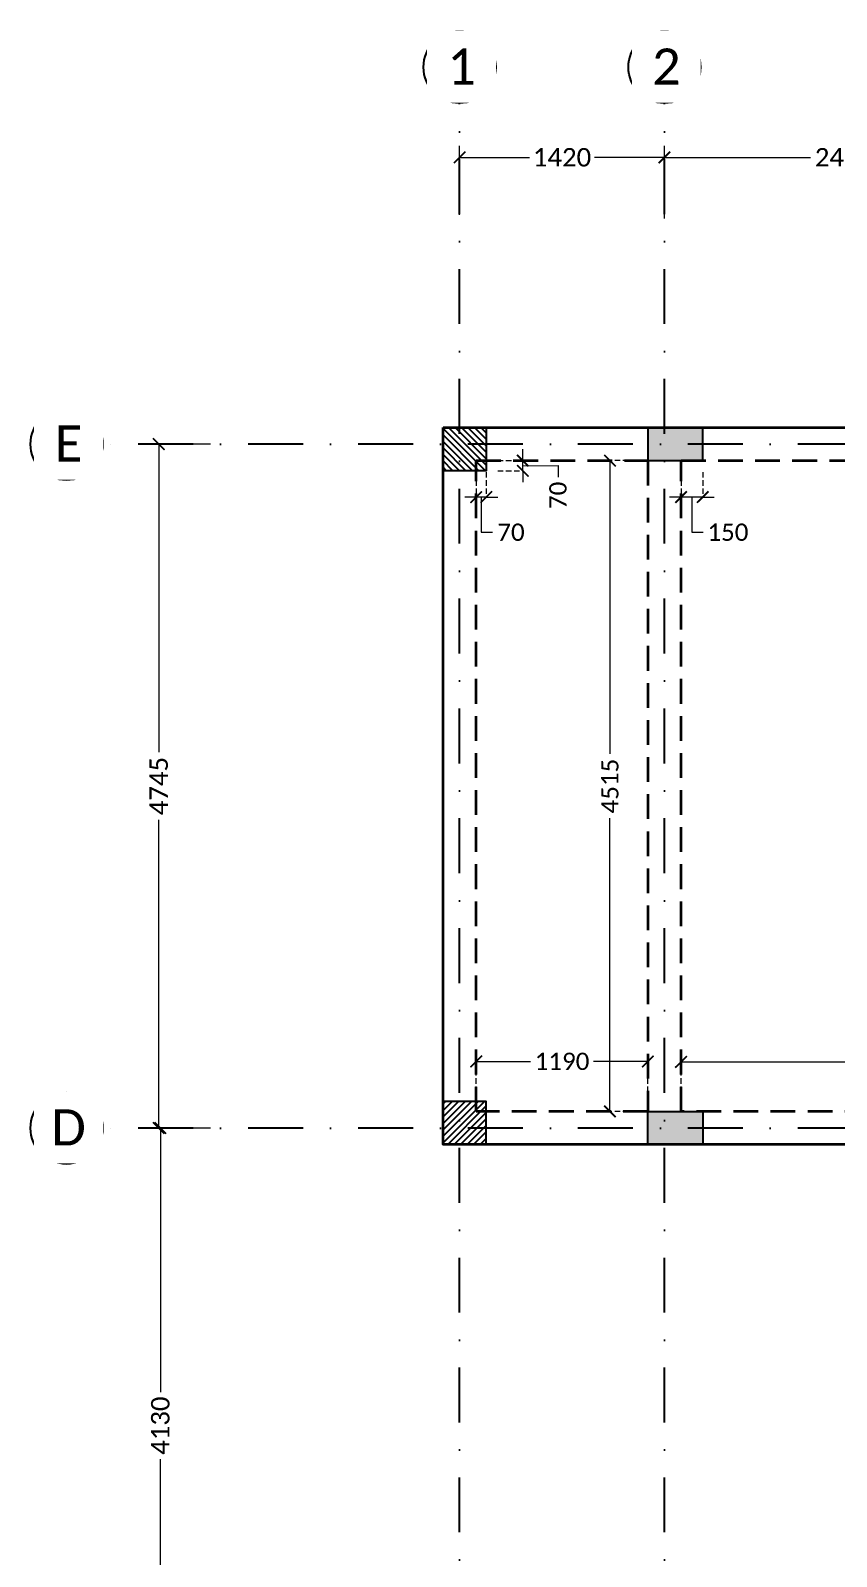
# Model space of a CAD drawing. Header units: millimetres. Extents: x -10000 to 124200, y -12045 to 23620.
# Drawn here: x -4280 to 1308, y 5787 to 16374 of the extents above; entities that cross this region are included whole.
import ezdxf

# ---------------------------------------------------------------- set-up
doc = ezdxf.new("R2010")
doc.units = ezdxf.units.MM
doc.header["$LTSCALE"] = 150
for name, pattern in [('3BHK-W(SB)$0$HIDDEN', [0.375, 0.25, -0.125]), ('DASHDOTX2', [50.8, 25.4, -12.7, 0, -12.7]), ('HIDDENX2', [19.05, 12.7, -6.35])]:
    doc.linetypes.add(name, pattern=pattern)
for name, color, linetype in [('ad-Column', 3, 'Continuous'), ('ad-Column Hatch', 125, 'Continuous'), ('ad-Grid', 8, 'DASHDOTX2'), ('ad-RCC', 3, 'Continuous'), ('ad-RCC Hatch', 125, 'Continuous'), ('ad-Text main', 7, 'Continuous')]:
    doc.layers.add(name, color=color, linetype=linetype)
doc.layers.add('ad-Dimension', color=5, linetype='Continuous', lineweight=0, true_color=0x0000ff)
doc.layers.add('ad-Framing', color=30, linetype='Continuous', lineweight=35, true_color=0xff7f00)
doc.styles.add('ROMANS-TITLE', font='arial.ttf', dxfattribs={"width": 0.8})
doc.styles.get("Standard").update_dxf_attribs({"font": 'calibril.ttf'})
doc.dimstyles.new('A-75-DIM-INT (Framing)', dxfattribs={"dimscale": 100, "dimtxt": 1.5, "dimasz": 1, "dimexe": 0, "dimexo": 0, "dimgap": 0.5, "dimtad": 0, "dimdec": 0, "dimdsep": 46, "dimtxsty": 'ROMANS-TITLE', "dimblk": 'ARCHTICK', "dimcen": 0.025, "dimclrd": 5, "dimclre": 5, "dimclrt": 256, "dimazin": 2, "dimtfac": 1, "dimtdec": 0, "dimtmove": 1, "dimatfit": 0, "dimldrblk": 'ARCHTICK', "dimfxl": 1, "dimtfill": 1, "dimtolj": 1, "dimtzin": 0, "dimarcsym": 0})

# ---------------------------------------------------------------- blocks, each defined once
blk = doc.blocks.new('zw$6AA0')
at = {"layer": 'ad-Column Hatch', "transparency": 33554687}
h = blk.add_hatch(color=256, dxfattribs=at)
h.dxf.hatch_style = 1
h.paths.add_polyline_path([(0, -230), (380, -230), (380, 0), (0, 0)])
at = {"layer": 'ad-Column'}
blk.add_lwpolyline([(0, -230), (380, -230), (380, 0), (0, 0)], close=True, dxfattribs=at)
blk = doc.blocks.new('A$C42b14ea2')
at = {"layer": 'ad-RCC Hatch', "transparency": 33554687}
h = blk.add_hatch(dxfattribs=at)
h.set_pattern_fill('ANSI31', color=256, scale=10)
h.set_pattern_definition([(45, (13250, 8645), (-22.45064, 22.45064), [])])
h.paths.add_polyline_path([(0, 0), (300, 0), (300, 300), (0, 300)])
at = {"layer": 'ad-RCC'}
blk.add_lwpolyline([(0, 0), (300, 0), (300, 300), (0, 300)], close=True, dxfattribs=at)
blk = doc.blocks.new('1625W_Columns')
at = {"layer": 'ad-Column', "rotation": 359.9999999999993}
blk.add_blockref('zw$6AA0', (0, 13620), dxfattribs=at)
at = {"layer": 'ad-Column', "xscale": -1, "rotation": 179.9999999999999}
blk.add_blockref('zw$6AA0', (0, 8645), dxfattribs=at)
at = {"layer": 'ad-RCC', "xscale": -1, "rotation": 180}
blk.add_blockref('A$C42b14ea2', (-1420, 13620), dxfattribs=at)
at = {"layer": 'ad-RCC'}
blk.add_blockref('A$C42b14ea2', (-1420, 8645), dxfattribs=at)
blk = doc.blocks.new('_ArchTick')
at = {"color": 0, "linetype": 'ByBlock', "const_width": 0.15}
blk.add_lwpolyline([(-0.5, -0.5), (0.5, 0.5)], dxfattribs=at)
blk = doc.blocks.new('*D233')
at = {"layer": 'ad-Dimension', "lineweight": -2}
for p, q in [((115, 15070), (115, 15574)), ((2605, 15194), (2605, 15574)), ((115, 15494), (1128, 15494)), ((2605, 15494), (1592, 15494))]:
    blk.add_line(p, q, dxfattribs=at)
at = {"layer": 'Defpoints', "color": 0}
for p in [(2605, 15494), (2605, 15114), (115, 14990)]:
    blk.add_point(p, dxfattribs=at)
at = {"layer": 'ad-Dimension', "lineweight": -2, "xscale": 80, "yscale": 80, "zscale": 80, "rotation": 180}
blk.add_blockref('_ArchTick', (115, 15494), dxfattribs=at)
at = {"layer": 'ad-Dimension', "lineweight": -2, "xscale": 80, "yscale": 80, "zscale": 80}
blk.add_blockref('_ArchTick', (2605, 15494), dxfattribs=at)
at = {"layer": 'ad-Dimension', "insert": (1360, 15494), "char_height": 128, "attachment_point": 5, "bg_fill": 3, "box_fill_scale": 1.1, "bg_fill_color": 257, "bg_fill_transparency": 0}
blk.add_mtext('\\A1;2490', dxfattribs=at)
blk = doc.blocks.new('*D227')
at = {"layer": 'ad-Dimension', "lineweight": -2}
for p, q in [((-3032, 13505), (-3471, 13505)), ((-3391, 13505), (-3391, 11367)), ((-3391, 8760), (-3391, 10898)), ((-3032, 8760), (-3471, 8760))]:
    blk.add_line(p, q, dxfattribs=at)
at = {"layer": 'Defpoints', "color": 0}
for p in [(-2952, 13505), (-3391, 8760), (-2952, 8760)]:
    blk.add_point(p, dxfattribs=at)
at = {"layer": 'ad-Dimension', "lineweight": -2, "xscale": 80, "yscale": 80, "zscale": 80}
for p, rotation in [((-3391, 13505), 90), ((-3391, 8760), 270)]:
    blk.add_blockref('_ArchTick', p, dxfattribs=dict(at, rotation=rotation))
at = {"layer": 'ad-Dimension', "insert": (-3391, 11132), "char_height": 128, "attachment_point": 5, "rotation": 90, "bg_fill": 3, "box_fill_scale": 1.1, "bg_fill_color": 257, "bg_fill_transparency": 0}
blk.add_mtext('\\A1;4745', dxfattribs=at)
blk = doc.blocks.new('*D228')
at = {"layer": 'ad-Dimension', "lineweight": -2}
for p, q in [((-3032, 8760), (-3460, 8760)), ((-3380, 8760), (-3380, 6928)), ((-3380, 4630), (-3380, 6462)), ((-3132, 4630), (-3460, 4630))]:
    blk.add_line(p, q, dxfattribs=at)
at = {"layer": 'Defpoints', "color": 0}
for p in [(-2952, 8760), (-3380, 4630), (-3052, 4630)]:
    blk.add_point(p, dxfattribs=at)
at = {"layer": 'ad-Dimension', "lineweight": -2, "xscale": 80, "yscale": 80, "zscale": 80}
for p, rotation in [((-3380, 8760), 90), ((-3380, 4630), 270)]:
    blk.add_blockref('_ArchTick', p, dxfattribs=dict(at, rotation=rotation))
at = {"layer": 'ad-Dimension', "insert": (-3380, 6695), "char_height": 128, "attachment_point": 5, "rotation": 90, "bg_fill": 3, "box_fill_scale": 1.1, "bg_fill_color": 257, "bg_fill_transparency": 0}
blk.add_mtext('\\A1;4130', dxfattribs=at)
blk = doc.blocks.new('*D231')
at = {"layer": 'ad-Dimension', "lineweight": -2}
for p, q in [((-1305, 15096), (-1305, 15574)), ((115, 15070), (115, 15574)), ((-1305, 15494), (-820, 15494)), ((115, 15494), (-370, 15494))]:
    blk.add_line(p, q, dxfattribs=at)
at = {"layer": 'Defpoints', "color": 0}
for p in [(-1305, 15494), (-1305, 15016), (115, 14990)]:
    blk.add_point(p, dxfattribs=at)
at = {"layer": 'ad-Dimension', "lineweight": -2, "xscale": 80, "yscale": 80, "zscale": 80, "rotation": 180}
blk.add_blockref('_ArchTick', (-1305, 15494), dxfattribs=at)
at = {"layer": 'ad-Dimension', "lineweight": -2, "xscale": 80, "yscale": 80, "zscale": 80}
blk.add_blockref('_ArchTick', (115, 15494), dxfattribs=at)
at = {"layer": 'ad-Dimension', "insert": (-595, 15494), "char_height": 128, "attachment_point": 5, "bg_fill": 3, "box_fill_scale": 1.1, "bg_fill_color": 257, "bg_fill_transparency": 0}
blk.add_mtext('\\A1;1420', dxfattribs=at)
blk = doc.blocks.new('A$C4c6b3e27')
at = {"layer": 'ad-Framing'}
blk.add_lwpolyline([(-1420, 0), (12120, 0), (12120, -8875), (14450, -8875), (14450, -14850), (2455, -14850), (2455, -13620), (0, -13620), (0, -8875), (2830, -8875), (2830, -4975), (-1420, -4975)], close=True, dxfattribs=at)
at = {"layer": 'ad-Framing', "linetype": 'HIDDENX2', "ltscale": 0.09}
for points in [[(-1190, -230), (0, -230), (0, -4745), (-1190, -4745)], [(230, -230), (4880, -230), (4880, -4745), (230, -4745)]]:
    blk.add_lwpolyline(points, close=True, dxfattribs=at)
blk = doc.blocks.new('*D20')
at = {"layer": 'ad-Dimension', "linetype": '3BHK-W(SB)$0$HIDDEN', "lineweight": -2, "transparency": 16777216}
for p, q in [((230, -4665), (230, -4401)), ((4880, -4665), (4880, -4401))]:
    blk.add_line(p, q, dxfattribs=at)
at = {"layer": 'ad-Dimension', "lineweight": -2, "transparency": 16777216}
for p, q in [((230, -4401), (2330, -4401)), ((4880, -4401), (2780, -4401))]:
    blk.add_line(p, q, dxfattribs=at)
at = {"layer": 'Defpoints', "color": 0, "transparency": 16777216}
for p in [(4880, -4401), (230, -4745), (4880, -4745)]:
    blk.add_point(p, dxfattribs=at)
at = {"layer": 'ad-Dimension', "lineweight": -2, "transparency": 16777216, "xscale": 80, "yscale": 80, "zscale": 80, "rotation": 180}
blk.add_blockref('_ArchTick', (230, -4401), dxfattribs=at)
at = {"layer": 'ad-Dimension', "lineweight": -2, "transparency": 16777216, "xscale": 80, "yscale": 80, "zscale": 80}
blk.add_blockref('_ArchTick', (4880, -4401), dxfattribs=at)
at = {"layer": 'ad-Dimension', "transparency": 16777216, "insert": (2555, -4401), "char_height": 120, "attachment_point": 5, "bg_fill": 3, "box_fill_scale": 1.1, "bg_fill_color": 256, "bg_fill_true_color": 13158600, "bg_fill_transparency": 0}
blk.add_mtext('\\A1;4650', dxfattribs=at)
blk = doc.blocks.new('*D21')
at = {"layer": 'ad-Dimension', "linetype": '3BHK-W(SB)$0$HIDDEN', "lineweight": -2, "transparency": 16777216}
for p, q in [((230, -310), (230, -483)), ((380, -310), (380, -483))]:
    blk.add_line(p, q, dxfattribs=at)
at = {"layer": 'ad-Dimension', "lineweight": -2, "transparency": 16777216}
for p, q in [((230, -483), (150, -483)), ((380, -483), (230, -483)), ((380, -483), (230, -483)), ((305, -483), (304, -727)), ((380, -483), (460, -483)), ((304, -727), (384, -727))]:
    blk.add_line(p, q, dxfattribs=at)
at = {"layer": 'Defpoints', "color": 0, "transparency": 16777216}
for p in [(230, -230), (380, -230), (230, -483)]:
    blk.add_point(p, dxfattribs=at)
at = {"layer": 'ad-Dimension', "lineweight": -2, "transparency": 16777216, "xscale": 80, "yscale": 80, "zscale": 80}
blk.add_blockref('_ArchTick', (230, -483), dxfattribs=at)
at = {"layer": 'ad-Dimension', "lineweight": -2, "transparency": 16777216, "xscale": 80, "yscale": 80, "zscale": 80, "rotation": 180}
blk.add_blockref('_ArchTick', (380, -483), dxfattribs=at)
at = {"layer": 'ad-Dimension', "transparency": 16777216, "insert": (555, -727), "char_height": 120, "attachment_point": 5, "bg_fill": 3, "box_fill_scale": 1.1, "bg_fill_color": 256, "bg_fill_true_color": 13158600, "bg_fill_transparency": 0}
blk.add_mtext('\\A1;150', dxfattribs=at)
blk = doc.blocks.new('*D22')
at = {"layer": 'ad-Dimension', "linetype": '3BHK-W(SB)$0$HIDDEN', "lineweight": -2, "transparency": 16777216}
for p, q in [((-80, -230), (-263, -230)), ((-80, -4745), (-263, -4745))]:
    blk.add_line(p, q, dxfattribs=at)
at = {"layer": 'ad-Dimension', "lineweight": -2, "transparency": 16777216}
for p, q in [((-263, -230), (-263, -2265)), ((-263, -4745), (-263, -2710))]:
    blk.add_line(p, q, dxfattribs=at)
at = {"layer": 'Defpoints', "color": 0, "transparency": 16777216}
for p in [(-263, -230), (0, -230), (0, -4745)]:
    blk.add_point(p, dxfattribs=at)
at = {"layer": 'ad-Dimension', "lineweight": -2, "transparency": 16777216, "xscale": 80, "yscale": 80, "zscale": 80}
for p, rotation in [((-263, -230), 90), ((-263, -4745), 270)]:
    blk.add_blockref('_ArchTick', p, dxfattribs=dict(at, rotation=rotation))
at = {"layer": 'ad-Dimension', "transparency": 16777216, "insert": (-263, -2488), "char_height": 120, "attachment_point": 5, "rotation": 90, "bg_fill": 3, "box_fill_scale": 1.1, "bg_fill_color": 256, "bg_fill_true_color": 13158600, "bg_fill_transparency": 0}
blk.add_mtext('\\A1;4515', dxfattribs=at)
blk = doc.blocks.new('*D41')
at = {"layer": 'ad-Dimension', "linetype": '3BHK-W(SB)$0$HIDDEN', "lineweight": -2, "transparency": 16777216}
for p, q in [((-1190, -4665), (-1190, -4398)), ((0, -4665), (0, -4398))]:
    blk.add_line(p, q, dxfattribs=at)
at = {"layer": 'ad-Dimension', "lineweight": -2, "transparency": 16777216}
for p, q in [((-1190, -4398), (-814, -4398)), ((0, -4398), (-376, -4398))]:
    blk.add_line(p, q, dxfattribs=at)
at = {"layer": 'Defpoints', "color": 0, "transparency": 16777216}
for p in [(-1190, -4398), (-1190, -4745), (0, -4745)]:
    blk.add_point(p, dxfattribs=at)
at = {"layer": 'ad-Dimension', "lineweight": -2, "transparency": 16777216, "xscale": 80, "yscale": 80, "zscale": 80, "rotation": 180}
blk.add_blockref('_ArchTick', (-1190, -4398), dxfattribs=at)
at = {"layer": 'ad-Dimension', "lineweight": -2, "transparency": 16777216, "xscale": 80, "yscale": 80, "zscale": 80}
blk.add_blockref('_ArchTick', (0, -4398), dxfattribs=at)
at = {"layer": 'ad-Dimension', "transparency": 16777216, "insert": (-595, -4398), "char_height": 120, "attachment_point": 5, "bg_fill": 3, "box_fill_scale": 1.1, "bg_fill_color": 256, "bg_fill_true_color": 13158600, "bg_fill_transparency": 0}
blk.add_mtext('\\A1;1190', dxfattribs=at)
blk = doc.blocks.new('*D53')
at = {"layer": 'ad-Dimension', "linetype": '3BHK-W(SB)$0$HIDDEN', "lineweight": -2, "transparency": 16777216}
for p, q in [((-1190, -310), (-1190, -483)), ((-1120, -310), (-1120, -483))]:
    blk.add_line(p, q, dxfattribs=at)
at = {"layer": 'ad-Dimension', "lineweight": -2, "transparency": 16777216}
for p, q in [((-1190, -483), (-1270, -483)), ((-1120, -483), (-1190, -483)), ((-1120, -483), (-1190, -483)), ((-1155, -483), (-1156, -727)), ((-1120, -483), (-1040, -483)), ((-1156, -727), (-1076, -727))]:
    blk.add_line(p, q, dxfattribs=at)
at = {"layer": 'Defpoints', "color": 0, "transparency": 16777216}
for p in [(-1190, -230), (-1120, -230), (-1190, -483)]:
    blk.add_point(p, dxfattribs=at)
at = {"layer": 'ad-Dimension', "lineweight": -2, "transparency": 16777216, "xscale": 80, "yscale": 80, "zscale": 80}
blk.add_blockref('_ArchTick', (-1190, -483), dxfattribs=at)
at = {"layer": 'ad-Dimension', "lineweight": -2, "transparency": 16777216, "xscale": 80, "yscale": 80, "zscale": 80, "rotation": 180}
blk.add_blockref('_ArchTick', (-1120, -483), dxfattribs=at)
at = {"layer": 'ad-Dimension', "transparency": 16777216, "insert": (-949, -727), "char_height": 120, "attachment_point": 5, "bg_fill": 3, "box_fill_scale": 1.1, "bg_fill_color": 256, "bg_fill_true_color": 13158600, "bg_fill_transparency": 0}
blk.add_mtext('\\A1;70', dxfattribs=at)
blk = doc.blocks.new('*D54')
at = {"layer": 'ad-Dimension', "lineweight": -2, "transparency": 16777216}
for p, q in [((-867, -230), (-867, -150)), ((-867, -300), (-867, -230)), ((-867, -300), (-867, -230)), ((-867, -265), (-623, -264)), ((-867, -300), (-867, -380)), ((-623, -264), (-623, -344))]:
    blk.add_line(p, q, dxfattribs=at)
at = {"layer": 'ad-Dimension', "linetype": '3BHK-W(SB)$0$HIDDEN', "lineweight": -2, "transparency": 16777216}
for p, q in [((-1040, -230), (-867, -230)), ((-1040, -300), (-867, -300))]:
    blk.add_line(p, q, dxfattribs=at)
at = {"layer": 'Defpoints', "color": 0, "transparency": 16777216}
for p in [(-1120, -230), (-1120, -300), (-867, -230)]:
    blk.add_point(p, dxfattribs=at)
at = {"layer": 'ad-Dimension', "lineweight": -2, "transparency": 16777216, "xscale": 80, "yscale": 80, "zscale": 80}
for p, rotation in [((-867, -230), 270), ((-867, -300), 90)]:
    blk.add_blockref('_ArchTick', p, dxfattribs=dict(at, rotation=rotation))
at = {"layer": 'ad-Dimension', "transparency": 16777216, "insert": (-623, -471), "char_height": 120, "attachment_point": 5, "rotation": 90, "bg_fill": 3, "box_fill_scale": 1.1, "bg_fill_color": 256, "bg_fill_true_color": 13158600, "bg_fill_transparency": 0}
blk.add_mtext('\\A1;70', dxfattribs=at)
blk = doc.blocks.new('1625W_Grid')
at = {"layer": 'ad-Grid', "ltscale": 0.1}
for points in [[(-1305, -3190), (-1305, 15870)], [(115, -3190), (115, 15870)]]:
    blk.add_lwpolyline(points, dxfattribs=at)
at = {"layer": 'ad-Grid', "color": 7, "linetype": 'ByBlock'}
for centre in [(-1305, 16120), (115, 16120), (-4030, 13505), (-4030, 8760)]:
    blk.add_circle(centre, 250, dxfattribs=at)
at = {"layer": 'ad-Text main', "char_height": 250, "width": 227.385, "attachment_point": 5, "bg_fill": 2}
for s, insert in [('{\\fCalibri|b0|i0|c0|p34;1}', (-1291.5, 16124)), ('{\\fCalibri|b0|i0|c0|p34;2}', (128.5, 16124)), ('{\\fCalibri|b0|i0|c0|p34;E}', (-4016.5, 13509)), ('{\\fCalibri|b0|i0|c0|p34;D}', (-4016.5, 8764))]:
    blk.add_mtext(s, dxfattribs=dict(at, insert=insert))
at = {"layer": 'ad-Dimension'}
dim = blk.add_linear_dim(base=(2605, 15494.3), p1=(115, 14989.9), p2=(2605, 15114.2), dimstyle='A-75-DIM-INT (Framing)', override={"dimscale": 80, "dimblk": 'ArchTick', "dimclrd": 256, "dimclre": 256, "dimfxl": 10, "dimtfill": 1, "dimtfillclr": 0}, dxfattribs=at)
dim.commit()
dim.dimension.update_dxf_attribs({"geometry": '*D233', "text_midpoint": (1360, 15494.3)})
at = {"layer": 'ad-Grid', "ltscale": 0.1}
for points in [[(15900, 13505), (-3780, 13505)], [(15900, 8760), (-3780, 8760)]]:
    blk.add_lwpolyline(points, dxfattribs=at)
at = {"layer": 'ad-Dimension'}
dim = blk.add_linear_dim(base=(-1305, 15493.5), p1=(115, 14989.9), p2=(-1305, 15015.8), dimstyle='A-75-DIM-INT (Framing)', override={"dimscale": 80, "dimclrd": 256, "dimclre": 256, "dimfxl": 10}, dxfattribs=at)
dim.commit()
dim.dimension.update_dxf_attribs({"geometry": '*D231', "text_midpoint": (-595, 15493.5)})
dim = blk.add_linear_dim(base=(-3391.3, 8760), p1=(-2952, 13505), p2=(-2952, 8760), angle=90, dimstyle='A-75-DIM-INT (Framing)', override={"dimscale": 80, "dimclrd": 256, "dimclre": 256, "dimfxl": 10}, dxfattribs=at)
dim.commit()
dim.dimension.update_dxf_attribs({"geometry": '*D227', "text_midpoint": (-3391.3, 11132.5)})
dim = blk.add_linear_dim(base=(-3380.2, 4630), p1=(-2952, 8760), p2=(-3052.1, 4630), angle=90, dimstyle='A-75-DIM-INT (Framing)', override={"dimscale": 80, "dimblk": 'ArchTick', "dimclrd": 256, "dimclre": 256, "dimfxl": 10, "dimtfill": 1, "dimtfillclr": 0}, dxfattribs=at)
dim.commit()
dim.dimension.update_dxf_attribs({"geometry": '*D228', "text_midpoint": (-3380.2, 6695)})
blk = doc.blocks.new('A$C94407b5f')
at = {"layer": 'ad-Dimension'}
dim = blk.add_linear_dim(base=(-263.4, -230), p1=(0, -4745), p2=(0, -230), angle=90, dimstyle='A-75-DIM-INT (Framing)', override={"dimscale": 80, "dimexo": 1, "dimtxsty": 'Standard', "dimclrd": 256, "dimclre": 256, "dimfxl": 10}, dxfattribs=at)
dim.commit()
dim.dimension.update_dxf_attribs({"geometry": '*D22', "text_midpoint": (-263.4, -2487.5)})
for base, p1, p2, picture, middle in [((-1190, -482.8), (-1120, -230), (-1190, -230), '*D53', (-1035.8, -726.6)), ((230, -482.8), (380, -230), (230, -230), '*D21', (423.6, -726.6))]:
    dim = blk.add_linear_dim(base=base, p1=p1, p2=p2, angle=180, dimstyle='A-75-DIM-INT (Framing)', override={"dimscale": 80, "dimexo": 1, "dimtxsty": 'Standard', "dimclrd": 256, "dimclre": 256, "dimfxl": 10}, dxfattribs=at)
    dim.commit()
    dim.dimension.update_dxf_attribs({"geometry": picture, "text_midpoint": middle, "dimtype": 128})
dim = blk.add_linear_dim(base=(4880, -4401.4), p1=(230, -4745), p2=(4880, -4745), dimstyle='A-75-DIM-INT (Framing)', override={"dimscale": 80, "dimexo": 1, "dimtxsty": 'Standard', "dimclrd": 256, "dimclre": 256, "dimfxl": 10}, dxfattribs=at)
dim.commit()
dim.dimension.update_dxf_attribs({"geometry": '*D20', "text_midpoint": (2555, -4401.4)})
dim = blk.add_linear_dim(base=(-867.2, -230), p1=(-1120, -300), p2=(-1120, -230), angle=90, dimstyle='A-75-DIM-INT (Framing)', override={"dimscale": 80, "dimexo": 1, "dimtxsty": 'Standard', "dimclrd": 256, "dimclre": 256, "dimfxl": 10}, dxfattribs=at)
dim.commit()
dim.dimension.update_dxf_attribs({"geometry": '*D54', "text_midpoint": (-623.4, -384.2), "dimtype": 128})
dim = blk.add_linear_dim(base=(-1190, -4397.6), p1=(0, -4745), p2=(-1190, -4745), dimstyle='A-75-DIM-INT (Framing)', override={"dimscale": 80, "dimexo": 1, "dimtxsty": 'Standard', "dimclrd": 256, "dimclre": 256, "dimfxl": 10}, dxfattribs=at)
dim.commit()
dim.dimension.update_dxf_attribs({"geometry": '*D41', "text_midpoint": (-595, -4397.6)})

msp = doc.modelspace()

# ---------------------------------------------------------------- block references
at = {"layer": 'ad-Dimension'}
msp.add_blockref('1625W_Grid', (0, 0), dxfattribs=at)

# ---------------------------------------------------------------- next in the draw order: block references
at = {"layer": 'ad-Framing'}
msp.add_blockref('A$C4c6b3e27', (0, 13620), dxfattribs=at)

# ---------------------------------------------------------------- next in the draw order: block references
at = {"layer": 'ad-Dimension'}
msp.add_blockref('A$C94407b5f', (0, 13620), dxfattribs=at)

# ---------------------------------------------------------------- next in the draw order: block references
msp.add_blockref('1625W_Columns', (0, 0), dxfattribs=at)

doc.saveas('drawing.dxf')
